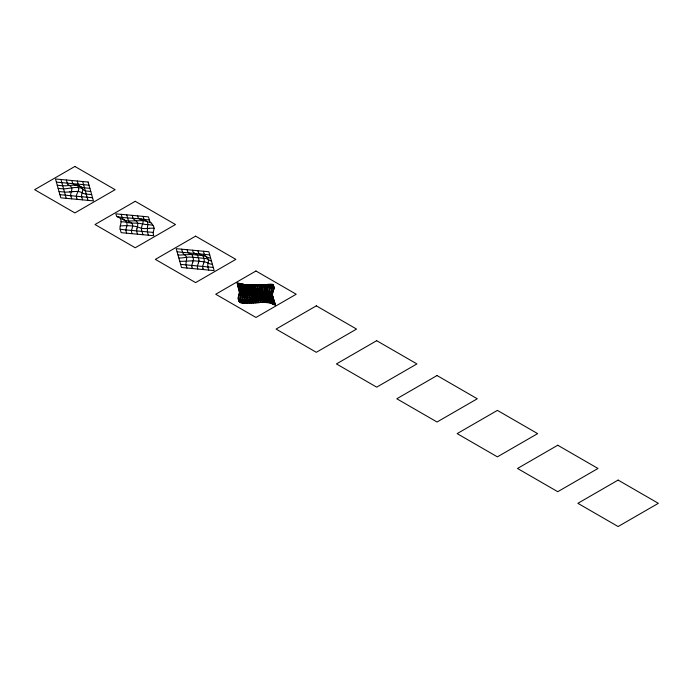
<?xml version="1.0" encoding="UTF-8"?>
<svg xmlns="http://www.w3.org/2000/svg" width="693" height="693" viewBox="0 0 693 693"><rect width="100%" height="100%" fill="white"/><g stroke="black" fill="none" stroke-linecap="round" stroke-linejoin="round"><path stroke-width="1.04" d="M252.772 302.919L253.846 302.91A29.089 16.797 0 0 0 255.778 302.858A29.764 17.186 0 0 0 257.302 302.746L260.707 302.443C260.022 296.076 251.342 292.333 252.902 285.04L255.535 285.048M274.341 301.412L275.32 304.955L273.908 304.556A7.181 4.149 0 0 1 273.276 304.296L271.587 303.465C272.332 299.272 266.848 298.059 266.822 294.049C266.216 291.173 269.239 285.984 265.74 284.624M149.584 220.946A12.275 7.086 0 0 0 150.935 222.782L151.498 223.363A13.929 8.039 0 0 1 152.46 224.489L153.768 226.767A25.372 14.648 0 0 1 153.863 227.165L154.002 227.858A11.357 6.558 0 0 1 154.028 228.292L154.019 228.612M260.083 302.494L263.106 302.278L262.898 299.956L258.402 295.253L255.552 289.596L255.024 285.04L254.227 285.04M273.293 298.362L275.32 304.955A9.33 5.388 0 0 1 273.908 304.556L272.011 303.673A21.318 12.309 0 0 0 271.587 303.465A9.581 5.527 0 0 0 270.357 302.954L269.69 299.688L266.268 296.795L265.272 294.941L264.735 286.729L263.842 284.814L259.139 285.092A33.602 19.404 0 0 1 258.359 285.092L255.024 285.04M239.016 294.586L239.215 293.867A32.285 18.642 0 0 0 239.44 292.818L237.569 284.615M237.517 284.347L237.231 283.142L238.938 283.376A20.764 11.989 0 0 1 240.514 283.68C243.789 284.641 241.233 291.121 245.175 293.156L244.664 298.319L245.079 300.511L247.106 302.988L250.13 302.919M120.21 229.262L125.901 229.929L126.091 228.751A42.316 24.428 0 0 1 126.239 228.205L126.689 226.741A30.631 17.68 0 0 0 126.966 225.667M273.397 290.558L273.579 289.995A32.155 18.564 0 0 0 273.908 288.738L273.484 285.334A8.333 4.808 0 0 0 272.921 284.433M259.771 302.52L242.819 303.04A19.274 11.131 0 0 1 240.904 302.919A7.432 4.288 0 0 1 239.951 302.261L238.981 301.152A12.361 7.138 0 0 1 238.713 300.537A23.545 13.591 0 0 1 238.409 299.497L238.357 297.098A34.806 20.097 0 0 1 238.557 296.206L238.964 294.768M237.361 283.68L237.231 283.142A20.807 12.015 0 0 1 238.938 283.376L243.555 284.355L243.745 289.12L246.925 293.364L247.28 299.246L249.333 302.928M252.902 285.04L250.805 285.04C249.159 292.186 257.883 295.937 258.212 302.668M153.378 234.295A14.588 8.429 0 0 1 153.179 232.415L153.777 229.963A25.537 14.744 0 0 0 154.037 228.612M272.929 297.054L272.626 296.015A24.965 14.414 0 0 1 272.531 295.616L272.574 293.156A36.045 20.807 0 0 1 272.825 292.238L273.908 288.738A15.948 9.208 0 0 0 274.012 287.465A17.602 10.161 0 0 0 273.839 286.495L272.921 284.442L268.797 284.39A33.636 19.421 0 0 0 266.978 284.52L262.916 284.901A31.081 17.949 0 0 1 261.374 285.022A25.494 14.718 0 0 1 259.139 285.092L255.786 285.048M242.974 284.234A27.477 15.861 0 0 0 243.555 284.355A19.95 11.512 0 0 0 245.157 284.65L245.339 289.414L249.194 294.49L249.766 299.029L251.455 302.919M251.585 285.048L248.787 284.988C247.297 292.056 255.743 295.798 255.778 302.85M250.805 285.04L250.034 285.031A31.09 17.949 0 0 1 248.787 284.988A22.618 13.063 0 0 1 246.899 284.858C244.976 291.147 252.746 293.832 252.339 299.974L253.569 302.91M186.512 260.221L186.374 261.062M186.339 261.235L186.105 262.586A21.5 12.413 0 0 0 186.062 264.873M128.699 222.687L126.507 222.28A21.726 12.543 0 0 0 121.058 221.743A31.046 17.923 0 0 1 120.851 223.423L120.192 226.221A20.227 11.677 0 0 0 120.123 229.27M247.106 302.988L244.906 303.049A28.17 16.26 0 0 1 242.819 303.04L239.943 302.261A7.103 4.106 0 0 1 239.18 301.481L238.409 299.497A18.555 10.716 0 0 1 238.236 298.371A18.546 10.707 0 0 1 238.357 297.098L239.431 292.818A16.987 9.806 0 0 0 239.509 291.562A15.878 9.165 0 0 0 239.284 290.471L237.387 283.809M137.578 223.224A23.605 13.626 0 0 1 137.405 226.923L136.911 228.889M82.38 191.909L81.852 193.875A20.955 12.102 0 0 0 81.592 196.717M273.874 300.164L272.531 295.616A15.194 8.775 0 0 1 272.392 294.473A18.408 10.629 0 0 1 272.583 293.156L273.337 290.739M198.536 262.708L197.843 264.613A33.688 19.456 0 0 0 197.557 265.558A19.196 11.088 0 0 0 197.418 266.225L197.384 266.554A14.146 8.169 0 0 0 197.514 267.862L197.644 268.399A23.172 13.375 0 0 0 197.834 269.049M192.689 262.508L193.278 260.507A14.969 8.637 0 0 0 193.312 258.671L192.559 256.038A7.38 4.262 0 0 0 191.528 254.452L180.925 255.015A15.341 8.862 0 0 1 177.988 254.955L176.213 248.674L208.844 251.741L214.146 270.582L181.523 267.515L177.988 254.955M203.569 263.531L204.149 261.53A14.969 8.637 0 0 0 204.184 259.693L203.439 257.06A7.38 4.262 0 0 0 202.408 255.474M192.654 262.604L192.004 264.631A19.759 11.409 0 0 0 191.9 265.176A13.332 7.701 0 0 0 191.926 266.892M203.534 263.626L202.902 265.566A19.759 11.409 0 0 0 202.772 266.19A13.332 7.701 0 0 0 202.806 267.914L203.014 268.641M263.842 284.814L265.419 284.658M69.404 191.944L72.808 191.64M260.707 302.443L261.304 302.391A33.914 19.577 0 0 1 263.106 302.269A20.028 11.564 0 0 1 265.28 302.235A14.674 8.472 0 0 1 267.203 302.339A10.828 6.246 0 0 1 268.901 302.572A7.848 4.53 0 0 1 270.357 302.954L271.587 303.465M150.927 222.782L145.097 220.972A21.336 12.318 0 0 1 144.56 220.833L144.387 220.781A6.48 3.742 0 0 1 143.884 220.617L128.742 220.989A6.783 3.915 0 0 1 125.935 220.625M266.372 284.572L268.797 284.39A19.421 11.209 0 0 1 270.989 284.338A14.518 8.385 0 0 1 272.921 284.433M149.255 228.3L146.864 228.482A23.371 13.488 0 0 1 144.309 228.595L143.295 228.56A5.501 3.17 0 0 1 142.204 228.421L141.459 228.248A16.078 9.286 0 0 1 139.57 227.668L138.435 227.261A20.028 11.564 0 0 0 137.431 226.923M120.27 225.883L124.549 225.693A35.17 20.305 0 0 1 126.958 225.667A32.38 18.694 0 0 1 129.444 225.753L132.675 226.013A17.195 9.927 0 0 1 137.465 226.888M263.106 302.278L270.357 302.954M253.967 285.04L251.854 285.048M250.398 302.919L252.512 302.919M191.58 254.478L202.33 255.5A11.59 6.687 0 0 1 205.405 256.384L207.016 257.12A8.983 5.189 0 0 0 210.611 258.039M273.908 288.738C262.067 288.331 249.662 292.074 238.271 287.413M149.645 220.937L148.484 216.892L115.852 213.825L116.485 215.895A3.863 2.226 0 0 0 117.204 216.701A23.701 13.687 0 0 1 119.768 217.039L121.171 217.299A16.909 9.763 0 0 0 122.211 217.463A20.149 11.634 0 0 0 123.311 217.585L137.327 218.616A28.049 16.199 0 0 1 138.99 218.719A24.731 14.276 0 0 1 141.407 218.997M128.699 222.678A14.172 8.177 0 0 0 131.497 223.059L131.999 223.068A23.432 13.531 0 0 0 132.753 223.085L135.559 223.137A32.363 18.685 0 0 1 137.509 223.233A17.975 10.378 0 0 1 140.168 223.51L145.573 224.497A18.209 10.516 0 0 1 147.548 224.584L148.241 224.636M273.527 290.176C261.902 289.587 249.792 292.749 238.6 288.435M125.901 229.929L153.205 232.415M238.357 297.098L261.928 296.864L273.414 298.761M239.943 302.261C251.594 303.595 264.284 297.799 275.086 303.872M274.004 287.465C262.041 287.067 249.515 291.147 237.976 286.356M238.695 295.677C250.078 295.859 262.664 295.261 273.259 298.233M239.189 301.481C250.979 302.728 263.877 296.535 274.809 302.815M238.245 298.371L262.976 297.479L273.744 299.783M273.007 291.692L248.085 291.476L238.946 289.449M273.484 285.334L248.596 286.313L237.482 284.217M239.12 294.222L249.194 294.49L272.817 296.665M243.555 284.355L245.157 284.65A18.581 10.724 0 0 0 246.899 284.858L248.787 284.988M238.713 300.537C250.571 301.784 263.409 295.642 274.48 301.793M273.804 286.356L248.544 287.56L237.725 285.291M238.409 299.497C250.268 300.459 262.881 295.287 274.107 300.788M177.096 251.81L209.728 254.877M180.639 264.371L213.262 267.437M272.574 293.156L248.856 292.247L239.284 290.471M239.431 292.818L272.531 295.616M59.919 194.681L92.55 197.739M272.401 294.473L249.679 292.983L239.501 291.562M149.367 220.036L141.415 218.997M89.007 185.187L56.384 182.12M89.891 188.323L85.36 187.898A20.296 11.72 0 0 1 84.468 187.812L82.684 181.531M57.268 185.256L61.79 185.689A21.968 12.682 0 0 0 62.717 185.767A20.955 12.102 0 0 0 67.637 185.646L71.041 185.36A20.452 11.807 0 0 1 76.221 185.204A9.061 5.232 0 0 1 80.232 186.452L80.925 186.798A8.368 4.834 0 0 0 84.451 187.855M58.151 188.401L61.313 188.695A29.409 16.979 0 0 0 62.015 188.756L62.491 188.791A11.244 6.488 0 0 0 63.73 188.825L64.605 188.799A25.84 14.917 0 0 0 68.131 188.409L73.649 187.647A15.809 9.13 0 0 1 76.039 187.482A14.951 8.637 0 0 1 78.491 187.612L80.223 187.82A4.158 2.4 0 0 1 82.242 188.661M90.783 191.467L87.604 191.173A24.394 14.085 0 0 1 86.703 191.069L85.482 190.87A4.037 2.33 0 0 1 83.836 190.133L82.935 189.302A18.971 10.949 0 0 0 82.536 188.92L82.233 188.661M59.035 191.537L63.565 191.97A21.968 12.682 0 0 0 64.484 192.039L66.242 198.328M91.667 194.603L87.127 194.179A20.296 11.72 0 0 1 86.235 194.083L84.468 187.803M212.379 264.319A8.983 5.189 0 0 1 208.749 263.427L207.164 262.673A11.59 6.687 0 0 0 204.097 261.781L193.598 260.767L182.692 261.296A15.341 8.862 0 0 1 179.756 261.235M245.157 284.65L246.899 284.858M242.784 284.191L242.03 284.017M125.953 220.608L125.615 220.513A12.613 7.285 0 0 1 124.186 219.967A19.075 11.01 0 0 1 123.588 219.698L123.016 219.43A11.816 6.817 0 0 0 120.443 218.468L118.416 217.212A3.292 1.897 0 0 1 117.204 216.701M82.701 193.078L82.008 192.732A9.061 5.232 0 0 0 78.04 191.433M200.468 254.444L201.377 254.911A7.788 4.496 0 0 1 202.339 255.492M242.819 303.04L241.103 301.594L240.28 299.627L241.329 291.727L239.735 287.777L238.938 283.376M244.906 303.049L243.252 301.568L242.394 299.627L243.226 293.07L241.051 288.236L240.514 283.68M131.505 223.042L130.501 222.41A8.368 4.825 0 0 1 128.647 221.015M124.186 219.967L124.974 220.582A10.239 5.908 0 0 1 126.576 222.262M205.934 256.462L206.462 256.912A11.642 6.722 0 0 1 208.307 259.39A22.167 12.795 0 0 1 208.221 262.266L207.857 264.622A21.5 12.413 0 0 0 207.813 266.918M268.797 284.39L269.906 287.396L268.737 292.94L268.901 295.279L272.418 301.767L272.713 304.028M270.989 284.338L272.089 287.352L270.712 295.443L273.908 304.556M72.834 183.567L72.444 182.735A27.373 15.809 0 0 1 72.323 182.346L71.812 180.509M78.56 184.988L78.491 184.875A10.014 5.778 0 0 1 78.144 184.156L77.252 181.02M67.68 183.966L67.611 183.853A10.014 5.778 0 0 1 67.273 183.134L66.372 179.998M133.125 218.46L132.172 215.358M261.374 285.022L263.461 294.768L264.605 296.543L268.217 299.324L268.901 302.581M274.298 301.29L273.917 300.286M204.314 254.357L203.404 251.23M182.554 252.313L181.653 249.185M259.139 285.092L261.651 294.594L262.846 296.335L266.51 299.09L267.203 302.339M198.415 252.287L198.241 251.698M203.257 269.49L203.032 268.711M192.394 268.537L191.961 266.961M132.042 233.688L131.67 232.38A24.601 14.206 0 0 1 131.557 231.982A11.946 6.895 0 0 1 131.531 230.336L132.311 227.754A28.274 16.32 0 0 0 132.606 226.689L132.675 226.013A12.907 7.45 0 0 0 132.571 225.017A18.598 10.733 0 0 0 132.398 224.35L132.25 223.978A5.18 2.989 0 0 0 131.505 223.042M198.163 251.438L197.964 250.719M153.378 234.295L153.794 235.733L121.162 232.666L120.279 229.522M187.093 249.697L187.534 251.264A7.311 4.219 0 0 0 188.305 252.633A7.086 4.089 0 0 0 189.536 253.387L190.497 253.889A7.788 4.496 0 0 1 191.467 254.47M208.714 270.071L208.013 267.585A23.718 13.687 0 0 1 207.848 266.918M186.963 268.026L186.261 265.54A23.718 13.687 0 0 1 186.096 264.873M143.044 216.381L144.109 219.412A4.349 2.512 0 0 0 144.62 219.906L144.846 220.062A13.271 7.658 0 0 0 145.339 220.383L146.223 220.928A5.942 3.43 0 0 1 146.881 221.465M148.354 235.222L147.652 232.735A23.319 13.462 0 0 1 147.496 232.06A23.224 13.41 0 0 1 147.401 230.596L147.418 227.538A13.843 7.995 0 0 1 147.453 227.07L147.618 226.065A32.129 18.546 0 0 0 147.782 224.601M142.914 234.71L141.667 230.258A18.598 10.742 0 0 1 141.433 228.248A30.423 17.568 0 0 1 141.814 226.368L142.801 223.233A33.004 19.057 0 0 0 143.044 222.323L143.113 221.206A3.993 2.304 0 0 0 142.619 220.279A3.067 1.767 0 0 0 141.996 219.846L139.432 218.953A3.067 1.776 0 0 1 138.99 218.719A3.552 2.044 0 0 1 138.254 217.94L137.604 215.869M137.474 234.199L136.85 231.973A18.079 10.438 0 0 1 136.651 231.02A21.249 12.266 0 0 1 136.937 228.889M126.732 214.847L128.188 219.941A10.369 5.986 0 0 0 128.742 220.989M121.292 214.336L122.037 216.952A23.016 13.288 0 0 0 122.211 217.455M126.602 233.177L126.152 231.609A17.256 9.962 0 0 1 125.866 229.929M87.994 200.372L86.235 194.083M82.554 199.861L81.817 197.245A21.968 12.682 0 0 1 81.687 196.717M77.122 199.35L76.602 197.522M71.682 198.839L70.937 196.223A21.968 12.682 0 0 1 70.807 195.695M60.932 179.487L64.484 192.039M272.964 297.184L273.111 297.713M257.06 285.074L257.865 289.483L260.265 295.391L264.596 298.978L265.28 302.235M198.969 261.105A25.762 14.874 0 0 1 198.527 262.708M198.952 261.105A12.708 7.337 0 0 0 198.882 259.624L197.964 256.349A19.776 11.417 0 0 0 197.843 255.96L197.8 255.83A6.826 3.941 0 0 0 197.28 254.911L197.176 254.825A4.505 2.599 0 0 0 196.491 254.288L195.244 253.655A10.845 6.263 0 0 1 193.997 253.014M200.407 254.409A7.086 4.089 0 0 1 199.212 253.647M199.186 253.647A7.311 4.219 0 0 1 198.441 252.287M192.524 250.208A25.693 14.83 0 0 0 192.741 250.996L193.174 252.113A4.591 2.651 0 0 0 194.014 252.997M211.59 261.105A7.814 4.513 0 0 1 210.681 260.854L210.369 260.741A4.21 2.434 0 0 1 209.771 260.464L208.697 259.736A14.778 8.533 0 0 0 208.212 259.407L207.969 259.251A5.371 3.101 0 0 0 205.371 258.472L192.472 257.233A14.804 8.55 0 0 0 188.314 257.146L183.151 257.761A22.393 12.924 0 0 1 178.967 258.056M205.925 256.462A11.92 6.878 0 0 1 204.201 254.374M186.469 260.221A22.167 12.795 0 0 0 186.53 257.354A11.642 6.722 0 0 0 184.71 254.868L184.182 254.418A11.92 6.878 0 0 1 182.45 252.33M149.264 228.326A18.174 10.49 0 0 1 154.037 228.248M152.91 225.286A26.256 15.159 0 0 0 152.113 225.138L151.091 224.974A22.297 12.872 0 0 0 148.25 224.627M120.443 218.494A19.759 11.409 0 0 1 120.998 221.777M133.03 218.477A7.528 4.349 0 0 0 134.676 219.846L135.152 220.175A12.968 7.484 0 0 1 135.759 220.591M124.151 219.984A11.937 6.895 0 0 1 122.141 217.463M147.107 221.431A12.907 7.45 0 0 1 147.635 224.593M135.88 220.539A10.109 5.839 0 0 1 137.448 223.233M126.524 222.28A15.93 9.2 0 0 1 126.94 225.667M82.311 191.9A20.452 11.807 0 0 0 82.658 188.92A7.952 4.591 0 0 0 80.743 186.755L80.128 186.365A9.711 5.605 0 0 1 78.474 185.014M76.611 197.522A17.438 10.066 0 0 1 76.351 196.128L76.49 195.279A26.23 15.142 0 0 1 77.001 193.78L78.066 191.363A20.816 12.015 0 0 0 78.768 188.86A9.893 5.709 0 0 0 78.655 188.279L78.5 187.604A25.147 14.518 0 0 0 78.378 187.214L78.179 186.72A4.175 2.408 0 0 0 76.819 185.507L75.216 184.936A19.231 11.105 0 0 1 74.731 184.771L74.264 184.589A4.132 2.382 0 0 1 72.817 183.576M72.817 191.684A20.452 11.807 0 0 1 77.988 191.485M70.712 195.695A20.955 12.102 0 0 1 71.007 192.853L71.5 190.887A20.452 11.807 0 0 0 71.777 187.898A7.952 4.591 0 0 0 69.863 185.733L69.257 185.343A9.711 5.605 0 0 1 67.602 183.992M69.404 191.926A20.955 12.102 0 0 1 64.484 192.1M86.218 194.135A8.368 4.834 0 0 1 82.649 193.113M74.887 166.459L34.65 189.683L74.887 212.916L115.125 189.683L74.887 166.459M135.248 201.299L95.01 224.532L135.248 247.765L175.485 224.532L135.248 201.299M195.608 236.148L155.362 259.381L195.608 282.614L235.845 259.381L195.608 236.148M255.96 270.998L215.722 294.23L255.96 317.463L296.206 294.23L255.96 270.998M316.32 305.847L276.083 329.08L316.32 352.304L356.557 329.08L316.32 305.847M376.68 340.696L336.443 363.92L376.68 387.153L416.917 363.92L376.68 340.696M437.04 375.537L396.794 398.77L437.04 422.002L477.278 398.77L437.04 375.537M497.392 410.386L457.155 433.619L497.392 456.852L537.638 433.619L497.392 410.386M557.752 445.235L517.515 468.468L557.752 491.701L597.99 468.468L557.752 445.235M618.113 480.084L577.875 503.317L618.113 526.541L658.35 503.317L618.113 480.084M88.124 182.042L55.492 178.976L60.802 197.817L93.434 200.883L88.124 182.042"/></g></svg>
